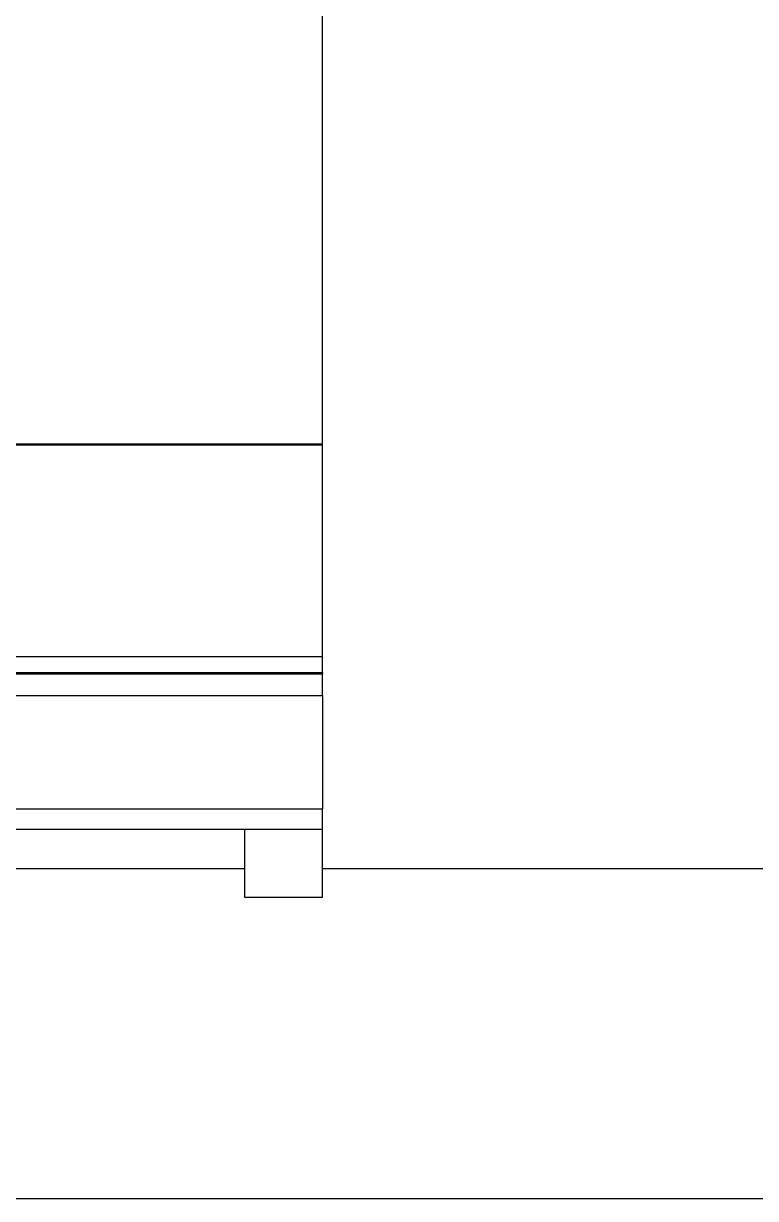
# Model space of a CAD drawing. Header units: millimetres. Extents: x 0.6 to 29.2, y 0.5 to 20.5.
# Drawn here: x 13.645 to 14.273, y 9.992 to 10.999 of the extents above; entities that cross this region are included whole.
import ezdxf

# ---------------------------------------------------------------- set-up
doc = ezdxf.new("R2010")
doc.units = ezdxf.units.MM

msp = doc.modelspace()

# ---------------------------------------------------------------- linework, layer by layer
for p, q in [((13.9013, 10.639), (13.9013, 12.6673)), ((10.9013, 10.639), (13.9013, 10.639)), ((10.9013, 10.638), (13.9013, 10.638)), ((13.9013, 10.638), (13.9013, 10.639)), ((13.9013, 10.4564), (13.9013, 10.638)), ((13.9013, 10.4564), (13.6339, 10.4564)), ((13.9013, 10.4429), (13.9013, 10.4564)), ((10.9013, 10.4429), (13.9013, 10.4429)), ((10.9013, 10.4419), (13.9013, 10.4419)), ((13.9013, 10.4429), (13.9013, 10.4419)), ((13.9013, 10.4232), (13.9013, 10.4419)), ((10.9013, 10.4232), (13.9013, 10.4232)), ((13.9013, 10.4232), (13.9013, 10.3259)), ((10.9013, 10.3259), (13.9013, 10.3259)), ((13.9013, 10.3087), (13.9013, 10.3259)), ((10.9013, 10.3087), (13.9013, 10.3087)), ((13.8347, 10.25), (13.8347, 10.3087)), ((13.9013, 10.25), (13.9013, 10.3087)), ((13.8347, 10.2747), (12.4347, 10.2747)), ((14.3813, 10.2747), (13.9013, 10.2747)), ((13.9013, 10.25), (13.8347, 10.25)), ((10.6947, 9.992), (17.5813, 9.992))]:
    msp.add_line(p, q)

doc.saveas('drawing.dxf')
